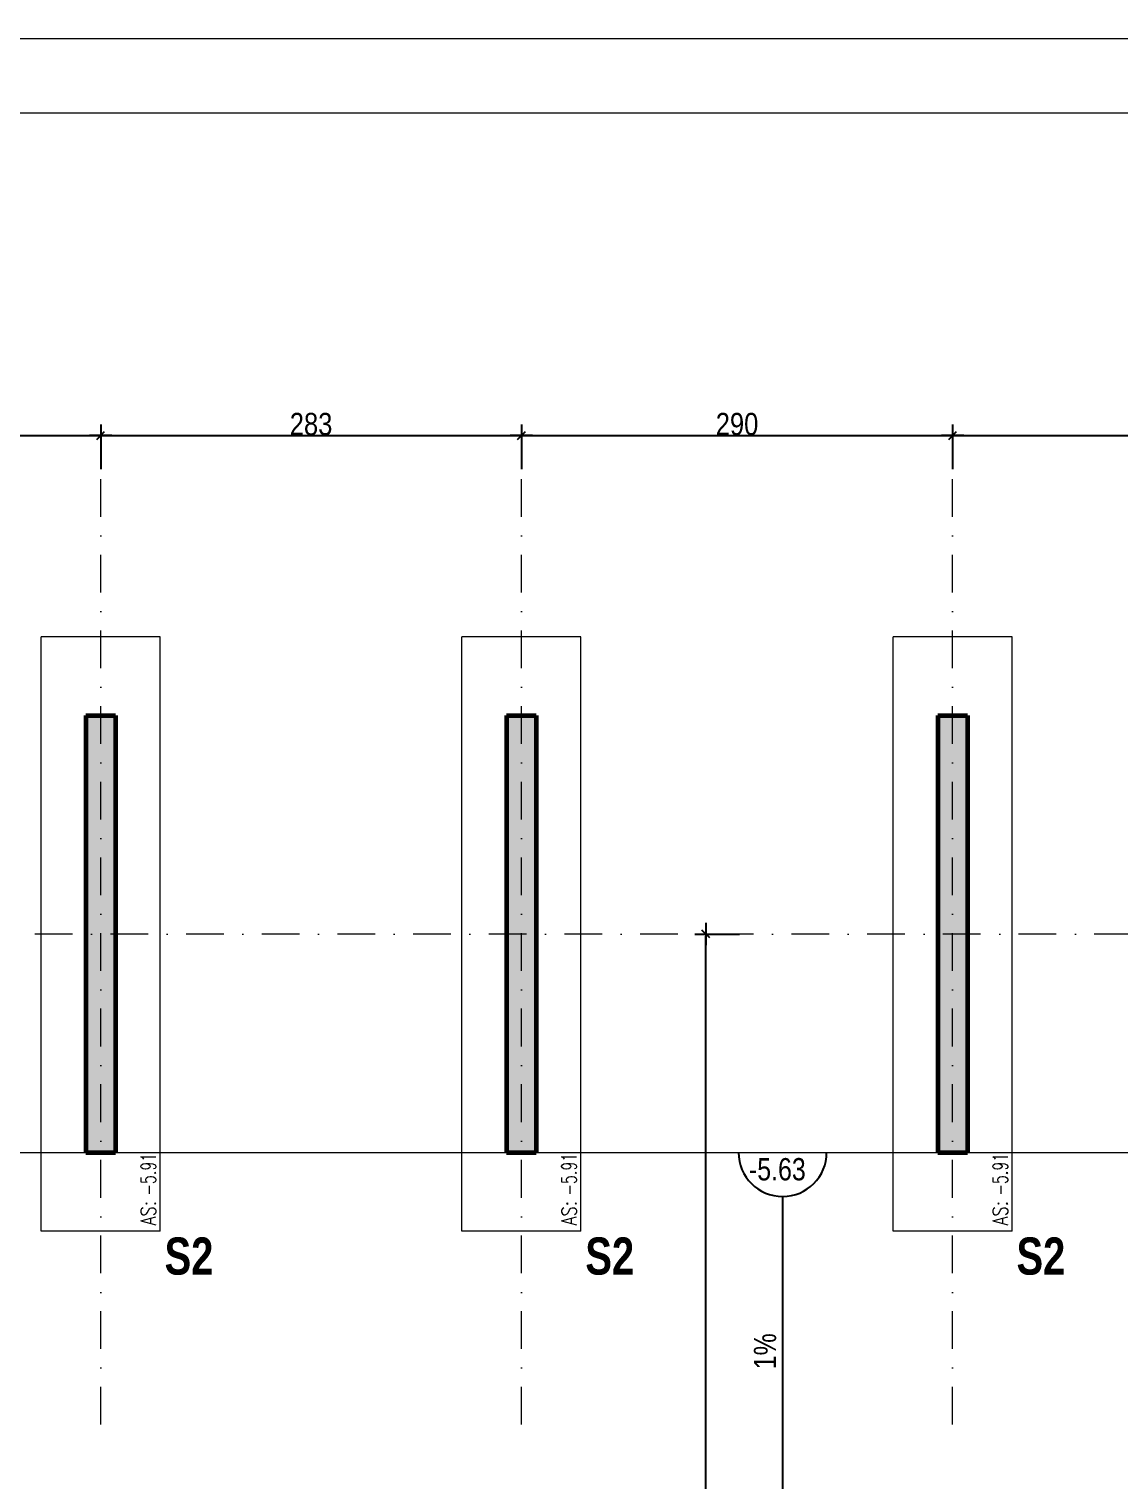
# Model space of a CAD drawing. Header units: centimetres. Extents: x 28113 to 82487, y -42944 to -12804.
# Drawn here: x 31514 to 32247, y -40167 to -39192 of the extents above; entities that cross this region are included whole.
import ezdxf
from ezdxf.enums import TextEntityAlignment as Align

# ---------------------------------------------------------------- set-up
doc = ezdxf.new("R2010")
doc.units = ezdxf.units.CM
doc.header["$LTSCALE"] = 0.5
doc.linetypes.add('TIRETPTX2', pattern=[50.8, 25.4, -12.7, 0, -12.7])
doc.layers.get('DEFPOINTS').update_dxf_attribs({"linetype": 'CONTINUOUS'})
for name, color, linetype, lineweight in [('01_Cad_1_', 5, 'CONTINUOUS', 9), ('01_murs_coup', 5, 'CONTINUOUS', 60), ('01_sem', 42, 'CONTINUOUS', 15), ('01_tram_axes', 2, 'TIRETPTX2', 9)]:
    doc.layers.add(name, color=color, linetype=linetype, lineweight=lineweight)
for name, color, linetype in [('01_cote_gen', 4, 'CONTINUOUS'), ('01_poch_murs', 253, 'CONTINUOUS'), ('01_texte', 230, 'CONTINUOUS'), ('AA_COTES', 2, 'CONTINUOUS')]:
    doc.layers.add(name, color=color, linetype=linetype)
doc.styles.add('impact', font='impact.ttf')
doc.styles.add('MATTE_TXT', font='arial.ttf')
doc.styles.add('SIMPLEX1', font='SIMPLEX.shx', dxfattribs={"width": 0.8, "height": 10})
doc.styles.add('STYLE2', font='ARIALN.TTF')
doc.dimstyles.new('JB50', dxfattribs={"dimscale": 0.1, "dimtxt": 150, "dimasz": 15, "dimexe": 0.1, "dimexo": 0.1, "dimgap": 0.09, "dimtad": 1, "dimdec": 1, "dimdsep": 46, "dimtxsty": 'STYLE2', "dimblk1": 'BOND_G', "dimblk2": 'BOND_D', "dimsah": 1, "dimcen": 1.5, "dimdle": 0.01, "dimse1": 1, "dimse2": 1, "dimclrd": 4, "dimclre": 2, "dimclrt": 6, "dimazin": 2, "dimtfac": 2.333333, "dimtdec": 1, "dimtix": 1, "dimtmove": 2, "dimatfit": 3, "dimldrblk": 'BOND_G', "dimfxl": 1, "dimtolj": 1, "dimtzin": 0, "dimarcsym": 0})

# ---------------------------------------------------------------- blocks, each defined once
blk = doc.blocks.new('BOND_G')
at = {"layer": 'AA_COTES', "color": 0}
for p, q in [((0, -5), (0, 15)), ((5, 0), (-5, 0)), ((1.77, 1.77), (-1.77, -1.77))]:
    blk.add_line(p, q, dxfattribs=at)
blk = doc.blocks.new('BOND_D')
at = {"layer": 'AA_COTES', "color": 0}
for p, q in [((5, 0), (-5, 0)), ((-1.77, -1.77), (1.77, 1.77)), ((0, 5), (0, -15))]:
    blk.add_line(p, q, dxfattribs=at)
blk = doc.blocks.new('*D4023')
at = {"layer": '01_cote_gen', "color": 4, "lineweight": -2, "ltscale": 2, "transparency": 16777216}
blk.add_line((31194.67, -39465.21), (31560.63, -39465.21), dxfattribs=at)
at = {"layer": 'DEFPOINTS', "color": 0, "ltscale": 2}
for p in [(31562.13, -39465.21), (31193.17, -39487.71), (31562.13, -39503.81)]:
    blk.add_point(p, dxfattribs=at)
at = {"layer": '01_cote_gen', "color": 4, "lineweight": -2, "ltscale": 2, "transparency": 16777216, "xscale": 1.5, "yscale": 1.5, "zscale": 1.5, "rotation": 180}
blk.add_blockref('BOND_G', (31193.17, -39465.21), dxfattribs=at)
at = {"layer": '01_cote_gen', "color": 4, "lineweight": -2, "ltscale": 2, "transparency": 16777216, "xscale": 1.5, "yscale": 1.5, "zscale": 1.5}
blk.add_blockref('BOND_D', (31562.13, -39465.21), dxfattribs=at)
at = {"layer": '01_cote_gen', "color": 6, "ltscale": 2, "transparency": 16777216, "insert": (31391.99, -39457.54), "char_height": 15, "attachment_point": 5, "style": 'STYLE2'}
blk.add_mtext('\\A1;369', dxfattribs=at)
blk = doc.blocks.new('*D4024')
at = {"layer": '01_cote_gen', "color": 4, "lineweight": -2, "ltscale": 2, "transparency": 16777216}
blk.add_line((31563.63, -39465.21), (31843.63, -39465.21), dxfattribs=at)
at = {"layer": 'DEFPOINTS', "color": 0, "ltscale": 2}
for p in [(31845.13, -39465.21), (31845.13, -39488.36), (31562.13, -39503.81)]:
    blk.add_point(p, dxfattribs=at)
at = {"layer": '01_cote_gen', "color": 4, "lineweight": -2, "ltscale": 2, "transparency": 16777216, "xscale": 1.5, "yscale": 1.5, "zscale": 1.5, "rotation": 180}
blk.add_blockref('BOND_G', (31562.13, -39465.21), dxfattribs=at)
at = {"layer": '01_cote_gen', "color": 4, "lineweight": -2, "ltscale": 2, "transparency": 16777216, "xscale": 1.5, "yscale": 1.5, "zscale": 1.5}
blk.add_blockref('BOND_D', (31845.13, -39465.21), dxfattribs=at)
at = {"layer": '01_cote_gen', "color": 6, "ltscale": 2, "transparency": 16777216, "insert": (31703.63, -39457.54), "char_height": 15, "attachment_point": 5, "style": 'STYLE2'}
blk.add_mtext('\\A1;283', dxfattribs=at)
blk = doc.blocks.new('*D4025')
at = {"layer": '01_cote_gen', "color": 4, "lineweight": -2, "ltscale": 2, "transparency": 16777216}
blk.add_line((31846.63, -39465.21), (32133.63, -39465.21), dxfattribs=at)
at = {"layer": 'DEFPOINTS', "color": 0, "ltscale": 2}
for p in [(32135.13, -39465.21), (31845.13, -39488.36), (32135.13, -39497.42)]:
    blk.add_point(p, dxfattribs=at)
at = {"layer": '01_cote_gen', "color": 4, "lineweight": -2, "ltscale": 2, "transparency": 16777216, "xscale": 1.5, "yscale": 1.5, "zscale": 1.5, "rotation": 180}
blk.add_blockref('BOND_G', (31845.13, -39465.21), dxfattribs=at)
at = {"layer": '01_cote_gen', "color": 4, "lineweight": -2, "ltscale": 2, "transparency": 16777216, "xscale": 1.5, "yscale": 1.5, "zscale": 1.5}
blk.add_blockref('BOND_D', (32135.13, -39465.21), dxfattribs=at)
at = {"layer": '01_cote_gen', "color": 6, "ltscale": 2, "transparency": 16777216, "insert": (31990.13, -39457.54), "char_height": 15, "attachment_point": 5, "style": 'STYLE2'}
blk.add_mtext('\\A1;290', dxfattribs=at)
blk = doc.blocks.new('*D4026')
at = {"layer": '01_cote_gen', "color": 4, "lineweight": -2, "ltscale": 2, "transparency": 16777216}
blk.add_line((32136.63, -39465.21), (32423.63, -39465.21), dxfattribs=at)
at = {"layer": 'DEFPOINTS', "color": 0, "ltscale": 2}
for p in [(32425.13, -39465.21), (32135.13, -39497.42), (32425.13, -39497.42)]:
    blk.add_point(p, dxfattribs=at)
at = {"layer": '01_cote_gen', "color": 4, "lineweight": -2, "ltscale": 2, "transparency": 16777216, "xscale": 1.5, "yscale": 1.5, "zscale": 1.5, "rotation": 180}
blk.add_blockref('BOND_G', (32135.13, -39465.21), dxfattribs=at)
at = {"layer": '01_cote_gen', "color": 4, "lineweight": -2, "ltscale": 2, "transparency": 16777216, "xscale": 1.5, "yscale": 1.5, "zscale": 1.5}
blk.add_blockref('BOND_D', (32425.13, -39465.21), dxfattribs=at)
at = {"layer": '01_cote_gen', "color": 6, "ltscale": 2, "transparency": 16777216, "insert": (32280.13, -39457.54), "char_height": 15, "attachment_point": 5, "style": 'STYLE2'}
blk.add_mtext('\\A1;290', dxfattribs=at)
blk = doc.blocks.new('*D4089')
at = {"layer": '01_cote_gen', "color": 4, "lineweight": -2, "ltscale": 2, "transparency": 16777216}
blk.add_line((31969.2, -40680.1), (31969.2, -39802.12), dxfattribs=at)
at = {"layer": 'DEFPOINTS', "color": 0, "ltscale": 2}
for p in [(31969.2, -39800.62), (31992.37, -39800.62), (31992.37, -40681.6)]:
    blk.add_point(p, dxfattribs=at)
at = {"layer": '01_cote_gen', "color": 4, "lineweight": -2, "ltscale": 2, "transparency": 16777216, "xscale": 1.5, "yscale": 1.5, "zscale": 1.5}
for name, p, rotation in [('BOND_D', (31969.2, -39800.62), 90), ('BOND_G', (31969.2, -40681.6), 270)]:
    blk.add_blockref(name, p, dxfattribs=dict(at, rotation=rotation))
at = {"layer": '01_cote_gen', "color": 6, "ltscale": 2, "transparency": 16777216, "insert": (31961.53, -40241.11), "char_height": 15, "attachment_point": 5, "rotation": 90, "style": 'STYLE2'}
blk.add_mtext('\\A1;881', dxfattribs=at)

msp = doc.modelspace()

# ---------------------------------------------------------------- hatches: boundary and pattern name
at = {"layer": '01_poch_murs', "ltscale": 2}
h = msp.add_hatch(color=256, dxfattribs=at)
h.dxf.hatch_style = 1
h.paths.add_polyline_path([(33753.129, -39017.616), (31184.16, -39017.616), (31184.16, -39575.613), (31039.167, -39575.613), (31039.167, -39600.61), (31057.167, -39600.61), (31057.167, -39593.613), (31184.16, -39593.613), (31184.16, -39929.602), (31177.162, -39929.602), (31177.162, -39947.602), (31202.133, -39947.602), (31202.133, -39035.616), (33563.133, -39035.616), (33563.133, -40135.58), (33583.133, -40135.58), (33583.133, -39035.616), (33733.129, -39035.616), (33733.129, -40362.58), (33563.133, -40362.58), (33563.133, -41213.6), (31224.17, -41213.6), (31224.17, -40504.6), (31204.17, -40504.6), (31204.17, -41213.6), (30874.176, -41213.6), (30874.176, -40504.6), (30856.176, -40504.6), (30856.176, -41233.6), (33583.133, -41233.6), (33583.133, -40382.58), (33753.129, -40382.58)])
h.paths.add_polyline_path([(31572.133, -39653.62), (31552.133, -39653.62), (31552.133, -39947.622), (31572.133, -39947.622)], flags=17)
h.paths.add_polyline_path([(31855.133, -39653.62), (31835.133, -39653.62), (31835.133, -39947.622), (31855.133, -39947.622)], flags=17)
h.paths.add_polyline_path([(32145.133, -39653.62), (32125.133, -39653.62), (32125.133, -39947.622), (32145.133, -39947.622)], flags=17)
h.paths.add_polyline_path([(32435.133, -39653.62), (32415.133, -39653.62), (32415.133, -39947.622), (32435.133, -39947.622)], flags=17)
h.paths.add_polyline_path([(32719.133, -39653.62), (32699.133, -39653.62), (32699.133, -39947.622), (32719.133, -39947.622)], flags=17)
h.paths.add_polyline_path([(33009.133, -39653.62), (32989.133, -39653.62), (32989.133, -39947.622), (33009.133, -39947.622)], flags=17)
h.paths.add_polyline_path([(33293.133, -39653.62), (33273.133, -39653.62), (33273.133, -39947.622), (33293.133, -39947.622)], flags=17)
h.paths.add_polyline_path([(30874.162, -39017.616), (30856.162, -39017.616), (30856.162, -39669.587), (30874.162, -39669.587)])
h.paths.add_polyline_path([(31057.167, -39702.607), (31039.167, -39702.607), (31039.167, -39986.596), (30874.167, -39986.597), (30874.167, -39783.597), (30856.166, -39783.597), (30856.167, -40004.594), (31057.167, -40004.596), (31057.167, -39947.602), (31076.755, -39947.602), (31076.755, -39929.602), (31057.167, -39929.602)])
h.paths.add_polyline_path([(30854.148, -39017.616), (30355.166, -39017.543), (30355.166, -39035.543), (30836.162, -39035.613), (30836.162, -39653.586), (30518.163, -39653.586), (30518.163, -39929.587), (30474.163, -39929.587), (30474.163, -39947.587), (30518.163, -39947.587), (30518.163, -40004.594), (30854.162, -40004.594), (30854.162, -39778.587), (30836.162, -39778.587), (30836.164, -39986.594), (30536.113, -39986.594), (30536.183, -39669.589), (30836.163, -39669.587), (30836.162, -39676.59), (30854.162, -39676.589)])

# ---------------------------------------------------------------- linework, layer by layer
at = {"layer": '01_Cad_1_', "color": 2}
msp.add_line((34022.592, -39198.151), (29182.592, -39198.151), dxfattribs=at)
at = {"layer": '01_Cad_1_'}
msp.add_line((34365.224, -39248.151), (29132.592, -39248.151), dxfattribs=at)
at = {"layer": '01_murs_coup'}
for p, q in [((31552.133, -39653.62), (31552.133, -39947.622)), ((31552.133, -39653.62), (31572.133, -39653.62)), ((31572.133, -39653.62), (31572.133, -39947.622)), ((31835.133, -39653.62), (31835.133, -39947.622)), ((31835.133, -39653.62), (31855.133, -39653.62)), ((31855.133, -39653.62), (31855.133, -39947.622)), ((32125.133, -39653.62), (32125.133, -39947.622)), ((32125.133, -39653.62), (32145.133, -39653.62)), ((32145.133, -39653.62), (32145.133, -39947.622)), ((31552.133, -39947.622), (31572.133, -39947.622)), ((31835.133, -39947.622), (31855.133, -39947.622)), ((32125.133, -39947.622), (32145.133, -39947.622))]:
    msp.add_line(p, q, dxfattribs=at)
at = {"layer": '01_sem', "ltscale": 2}
for p, q in [((31522.133, -40000.621), (31522.133, -39600.621)), ((31602.133, -39600.621), (31522.133, -39600.621)), ((31602.133, -40000.621), (31602.133, -39600.621)), ((31805.133, -40000.621), (31805.133, -39600.621)), ((31885.133, -39600.621), (31805.133, -39600.621)), ((31885.133, -40000.621), (31885.133, -39600.621)), ((32095.133, -40000.621), (32095.133, -39600.621)), ((32175.133, -39600.621), (32095.133, -39600.621)), ((32175.133, -40000.621), (32175.133, -39600.621)), ((31202.133, -39947.602), (31552.133, -39947.622)), ((31572.133, -39947.622), (31835.133, -39947.622)), ((31855.133, -39947.622), (32125.133, -39947.622)), ((32145.133, -39947.622), (32415.133, -39947.622)), ((31602.133, -40000.621), (31522.133, -40000.621)), ((31885.133, -40000.621), (31805.133, -40000.621)), ((32175.133, -40000.621), (32095.133, -40000.621))]:
    msp.add_line(p, q, dxfattribs=at)
at = {"layer": '01_texte'}
msp.add_line((32020.776, -39977.258), (32020.776, -40216.111), dxfattribs=at)
msp.add_arc((32020.776, -39947.622), 29.637, 180, 0, dxfattribs=at)
at = {"layer": '01_tram_axes', "ltscale": 2}
for p, q in [((31562.133, -40130.741), (31562.133, -39488.364)), ((31845.133, -40130.741), (31845.133, -39488.364)), ((32135.133, -40130.741), (32135.133, -39488.364)), ((33375.583, -39800.621), (31401.884, -39800.621))]:
    msp.add_line(p, q, dxfattribs=at)

# ---------------------------------------------------------------- texts
at = {"layer": '01_texte'}
for s, height, style, width, p in [('-5.91', 10, 'SIMPLEX1', 0.7, (31602.175, -39962.261)), ('-5.91', 10, 'SIMPLEX1', 0.7, (31885.175, -39962.261)), ('-5.91', 10, 'SIMPLEX1', 0.7, (32175.175, -39962.261)), ('AS:', 10, 'SIMPLEX1', 0.8, (31602.175, -39988.538)), ('AS:', 10, 'SIMPLEX1', 0.8, (31885.175, -39988.538)), ('AS:', 10, 'SIMPLEX1', 0.8, (32175.175, -39988.538)), ('1%%%', 15, 'MATTE_TXT', 0.8, (32020.938, -40081.396))]:
    msp.add_text(s, height=height, rotation=90, dxfattribs=dict(at, style=style, width=width)).set_placement(p, align=Align.BOTTOM_CENTER)
at = {"layer": '01_texte', "style": 'MATTE_TXT', "width": 0.8}
msp.add_text('-5.63', height=15, dxfattribs=at).set_placement((32017.252, -39970.897), align=Align.BOTTOM_CENTER)
at = {"layer": '01_texte', "style": 'impact'}
for p in [(31621.509, -40037.316), (31904.509, -40037.316), (32194.509, -40037.316)]:
    msp.add_text('S2', height=25, dxfattribs=at).set_placement(p, align=Align.BOTTOM_CENTER)

# ---------------------------------------------------------------- dimensions: what is measured, and where the dimension line sits
at = {"layer": '01_cote_gen', "ltscale": 2}
dim = msp.add_linear_dim(base=(31562.133, -39465.21), p1=(31193.166, -39487.71), p2=(31562.133, -39503.809), dimstyle='JB50', dxfattribs=at)
dim.commit()
dim.dimension.update_dxf_attribs({"geometry": '*D4023', "text_midpoint": (31391.992, -39457.543), "dimtype": 160})
for base, p1, p2, picture, middle in [((31845.133, -39465.21), (31562.133, -39503.809), (31845.133, -39488.364), '*D4024', (31703.633, -39457.543)), ((32135.133, -39465.21), (31845.133, -39488.364), (32135.133, -39497.419), '*D4025', (31990.133, -39457.543)), ((32425.133, -39465.21), (32135.133, -39497.419), (32425.133, -39497.419), '*D4026', (32280.133, -39457.543))]:
    dim = msp.add_linear_dim(base=base, p1=p1, p2=p2, dimstyle='JB50', dxfattribs=at)
    dim.commit()
    dim.dimension.update_dxf_attribs({"geometry": picture, "text_midpoint": middle})
dim = msp.add_linear_dim(base=(31969.201, -39800.621), p1=(31992.373, -40681.597), p2=(31992.373, -39800.621), angle=90, dimstyle='JB50', dxfattribs=at)
dim.commit()
dim.dimension.update_dxf_attribs({"geometry": '*D4089', "text_midpoint": (31961.533, -40241.109)})

doc.saveas('drawing.dxf')
